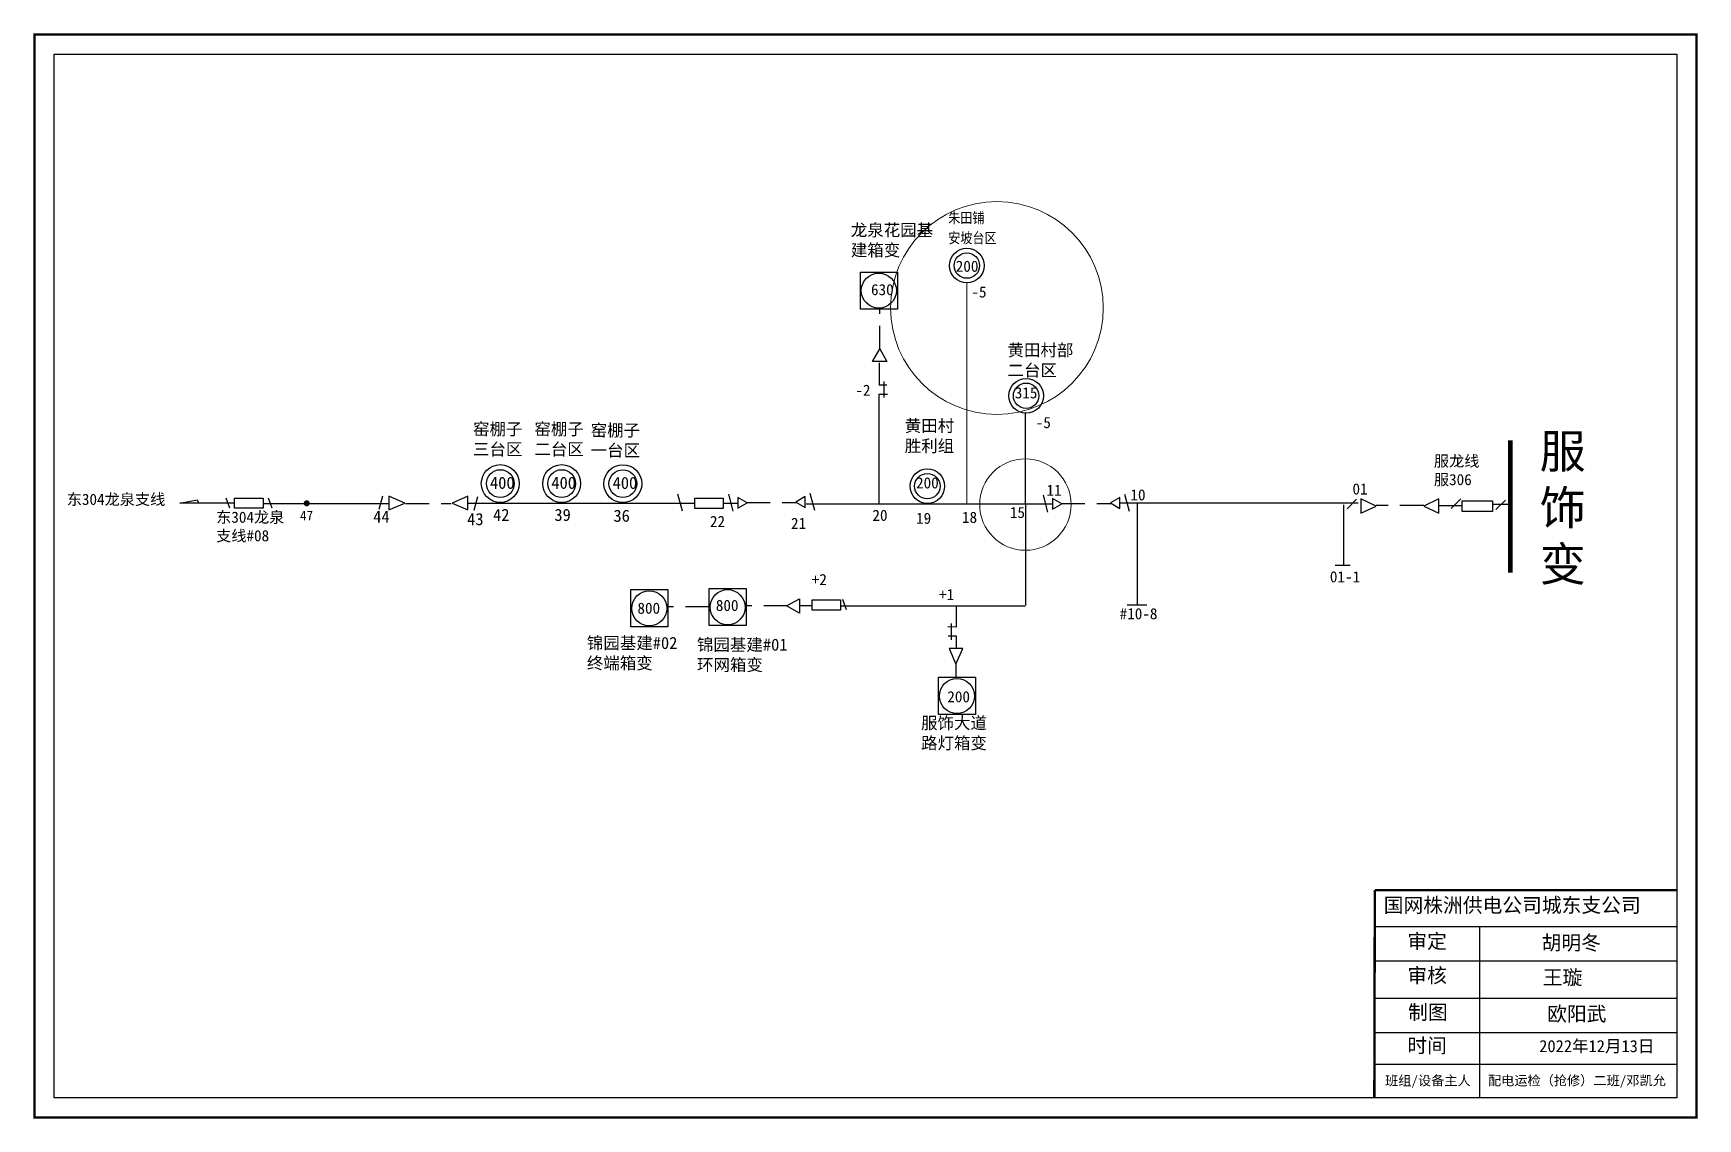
# Model space of a CAD drawing. Extents: x -54 to 291, y -29 to 196.
import ezdxf

# ---------------------------------------------------------------- set-up
doc = ezdxf.new("R2010")
doc.units = 0
doc.header["$LTSCALE"] = 0.774411
doc.linetypes.add('ACAD_ISO02W100', pattern=[15, 12, -3])
doc.linetypes.add('DASHED2', pattern=[9.525, 6.35, -3.175])
doc.layers.get('0').update_dxf_attribs({"linetype": 'CONTINUOUS'})
doc.layers.add('Layer2', color=1, linetype='CONTINUOUS')
doc.layers.add('线路', color=7, linetype='CONTINUOUS')
doc.styles.add('hztxt_txtstyle_2.50_0_0', font='', dxfattribs={"height": 2.5, "bigfont": 'hztxt.shx'})
doc.styles.add('SimSun_txtstyle_2.30_0_0', font='', dxfattribs={"height": 2.3})
doc.styles.get("Standard").update_dxf_attribs({"font": '', "height": 2.5})
doc.styles.add('字体', font='KTGB2312.ttf', dxfattribs={"height": 2.5})
doc.styles.add('宋体_txtstyle_0.00_0_0', font='')
doc.styles.add('宋体_txtstyle_2.50_0_0', font='SIMSUN.TTC', dxfattribs={"height": 2.5})
doc.styles.add('宋体_txtstyle_200.00_0_0200', font='', dxfattribs={"height": 200})
doc.styles.add('宋体_txtstyle_3.00_0_0', font='', dxfattribs={"height": 3})
doc.styles.add('楷体_GB2312_txtstyle_2.50_0_0', font='KTGB2312.ttf', dxfattribs={"height": 2.5})
doc.styles.get('hztxt_txtstyle_2.50_0_0').set_extended_font_data('hztxt')
doc.styles.get('SimSun_txtstyle_2.30_0_0').set_extended_font_data('SimSun')
doc.styles.get('Standard').set_extended_font_data('SimSun')
doc.styles.get('宋体_txtstyle_0.00_0_0').set_extended_font_data('宋体')
doc.styles.get('宋体_txtstyle_200.00_0_0200').set_extended_font_data('宋体')
doc.styles.get('宋体_txtstyle_3.00_0_0').set_extended_font_data('宋体')

msp = doc.modelspace()

# ---------------------------------------------------------------- hatches: boundary and pattern name
at = {"linetype": 'Continuous'}
h = msp.add_hatch(color=7, dxfattribs=at)
h.paths.add_polyline_path([(2.65, 99.36, 0.016904), (2.6, 99.35), (2.6, 98.09, 0.034968), (2.69, 98.09, 0.965353)])
h.paths.add_polyline_path([(2.6, 99.35, 0.933782), (2.6, 98.09)])

# ---------------------------------------------------------------- linework, layer by layer
at = {"color": 7, "linetype": 'Continuous', "lineweight": 0, "ltscale": 0.890472}
for p, q in [((139.27, 144.3), (139.27, 98.64)), ((130.81, 95.21), (130.81, 95.69))]:
    msp.add_line(p, q, dxfattribs=at)
at = {"color": 0, "linetype": 'DASHED2'}
for p, q in [((121.26, 130.52), (121.26, 139)), ((23.1, 98.68), (32.57, 98.68)), ((93.65, 98.88), (103.92, 98.88)), ((158.79, 98.68), (169.06, 98.68)), ((85.96, 77.28), (77.48, 77.28)), ((102.17, 77.53), (93.7, 77.53))]:
    msp.add_line(p, q, dxfattribs=at)
at = {"color": 7}
for p, q in [((119.73, 128.02), (121.28, 130.7)), ((122.74, 128.02), (119.73, 128.02)), ((121.28, 130.7), (122.74, 128.02))]:
    msp.add_line(p, q, dxfattribs=at)
at = {"linetype": 'Continuous'}
for p, q in [((121.13, 127.76), (121.13, 123.08)), ((122.74, 123.12), (121.09, 123.12)), ((122.08, 123.92), (122.08, 120.58)), ((151.39, 98.77), (151.39, 117.48)), ((80.41, 97.11), (79.48, 100.61)), ((89.92, 100.6), (90.85, 97.1)), ((107.79, 97.22), (106.85, 100.72)), ((155.05, 100.4), (155.99, 96.9)), ((172.93, 97.02), (171.99, 100.52)), ((217.96, 97.61), (219.94, 99.59)), ((223.96, 98.15), (220.84, 99.64)), ((220.84, 99.49), (220.84, 96.67)), ((220.84, 96.67), (223.96, 98.15)), ((236.95, 99.64), (233.83, 98.15)), ((233.83, 98.15), (236.95, 96.67)), ((236.95, 96.82), (236.95, 99.64)), ((241.77, 98.17), (237.12, 98.17)), ((239.54, 97.67), (241.52, 99.64)), ((248.77, 97.43), (250.75, 99.4)), ((137.11, 73.11), (137.11, 77.61)), ((176.55, 77.69), (172.45, 77.69)), ((136.1, 70.52), (136.1, 73.86)), ((135.44, 71.32), (137.09, 71.32)), ((137.11, 68.76), (137.11, 71.31)), ((223.74, 11.21), (286.11, 11.21)), ((245.39, 11.21), (245.36, -24.25)), ((223.74, 4.11), (286.11, 4.11)), ((223.74, -3.64), (286.11, -3.64)), ((223.74, -10.74), (286.11, -10.74)), ((223.78, -17.3), (286.15, -17.3))]:
    msp.add_line(p, q, dxfattribs=at)
at = {"color": 7, "linetype": 'Continuous'}
for p, q in [((121.09, 121.29), (121.09, 98.62)), ((174.51, 98.74), (174.51, 77.75)), ((217.21, 98.39), (217.21, 85.86)), ((218.59, 85.87), (215.48, 85.87))]:
    msp.add_line(p, q, dxfattribs=at)
at = {"color": 0, "linetype": 'Continuous'}
for p, q in [((18.36, 100.22), (17.6, 97.41)), ((37.29, 97.32), (38.05, 100.13)), ((-23.58, 98.75), (-20.05, 99.42)), ((-12.28, 98.76), (-23.52, 98.76)), ((-20.05, 99.42), (-19.75, 98.81)), ((-13.23, 97.72), (-13.99, 99.81)), ((-6.36, 98.7), (19.53, 98.7)), ((-4.49, 97.72), (-5.25, 99.81)), ((36.01, 98.78), (83.06, 98.78)), ((88.91, 98.75), (91.79, 98.75)), ((105.99, 98.64), (157.03, 98.64)), ((151.39, 98.46), (151.39, 77.6)), ((220.28, 98.78), (170.95, 98.78)), ((107.31, 77.54), (104.63, 77.54)), ((113.1, 77.52), (151.35, 77.52)), ((114.37, 76.72), (113.61, 78.81))]:
    msp.add_line(p, q, dxfattribs=at)
at = {"color": 7, "linetype": 'DASHED2'}
msp.add_line((233.83, 98.24), (224.02, 98.24), dxfattribs=at)
at = {"linetype": 'ACAD_ISO02W100'}
msp.add_line((248.16, 98.52), (251.25, 98.51), dxfattribs=at)
at = {"color": 0}
for p, q in [((101.96, 77.53), (104.64, 78.99)), ((104.64, 75.97), (101.96, 77.53)), ((104.64, 78.99), (104.64, 75.97))]:
    msp.add_line(p, q, dxfattribs=at)
at = {"linetype": 'DASHED2'}
msp.add_line((136.99, 65.37), (136.99, 62.8), dxfattribs=at)
at = {"linetype": 'Continuous', "const_width": 0.5}
msp.add_lwpolyline([(-53.69, 195.67), (290.29, 195.67), (290.29, -28.3), (-53.69, -28.3)], close=True, dxfattribs=at)
at = {"linetype": 'Continuous'}
for points in [[(-49.64, 191.62), (286.24, 191.62), (286.24, -24.25), (-49.64, -24.25)], [(248.06, 97.04), (241.81, 97.04), (241.81, 99.26), (248.06, 99.26)]]:
    msp.add_lwpolyline(points, close=True, dxfattribs=at)
at = {"color": 0}
for points in [[(117.26, 146.5), (124.93, 146.5), (124.93, 138.89), (117.26, 138.89)], [(69.75, 73.19), (69.75, 80.87), (77.36, 80.87), (77.36, 73.19)], [(85.97, 73.44), (85.97, 81.12), (93.58, 81.12), (93.58, 73.44)], [(133.43, 55.07), (133.43, 62.75), (141.05, 62.75), (141.05, 55.07)]]:
    msp.add_lwpolyline(points, close=True, dxfattribs=at)
at = {"linetype": 'Continuous'}
for points, const_width in [([(251.74, 84.35), (251.74, 111.75)], 1), ([(223.71, 18.72), (223.61, -24.25)], 0.5), ([(223.74, 18.72), (286.11, 18.72)], 0.5)]:
    msp.add_lwpolyline(points, dxfattribs=dict(at, const_width=const_width))
at = {"color": 0, "linetype": 'Continuous'}
for points in [[(19.68, 100.2), (19.68, 97.36), (22.93, 98.78), (19.68, 100.2)], [(35.98, 97.34), (35.98, 100.18), (32.73, 98.76), (35.98, 97.34)]]:
    msp.add_lwpolyline(points, dxfattribs=at)
for points in [[(93.82, 98.82), (91.88, 99.94), (91.88, 97.7)], [(103.88, 98.99), (105.82, 97.87), (105.82, 100.11)], [(169.02, 98.79), (170.96, 97.67), (170.96, 99.91)], [(-12.28, 97.72), (-12.28, 99.81), (-6.39, 99.81), (-6.39, 97.72)], [(82.98, 97.68), (82.98, 99.77), (88.87, 99.77), (88.87, 97.68)], [(158.96, 98.62), (157.02, 99.74), (157.02, 97.5)], [(107.25, 76.64), (107.25, 78.73), (113.14, 78.73), (113.14, 76.64)]]:
    msp.add_lwpolyline(points, close=True, dxfattribs=at)
at = {"linetype": 'Continuous'}
msp.add_lwpolyline([(138.44, 68.7), (135.6, 68.7), (137.02, 65.45), (138.44, 68.7)], dxfattribs=at)
at = {"color": 20, "linetype": 'Continuous', "lineweight": 0, "ltscale": 1.96357, "true_color": 0xef4810}
msp.add_circle((145.5, 139.12), 22, dxfattribs=at)
at = {"color": 0, "linetype": 'Continuous'}
for centre, radius in [((139.27, 147.88), 3.58), ((139.27, 147.88), 2.63), ((151.54, 120.96), 3.58), ((151.54, 120.96), 2.63), ((131.1, 102.27), 3.58), ((131.1, 102.27), 2.63)]:
    msp.add_circle(centre, radius, dxfattribs=at)
at = {"color": 0}
for centre in [(121.06, 142.72), (73.54, 76.99), (89.75, 77.24), (137.22, 58.87)]:
    msp.add_circle(centre, 3.63, dxfattribs=at)
at = {"color": 12, "linetype": 'Continuous', "lineweight": 0, "ltscale": 1.327391, "true_color": 0xc00000}
msp.add_circle((151.39, 98.46), 9.46, dxfattribs=at)
at = {"layer": 'Layer2', "color": 7, "linetype": 'ACAD_ISO02W100'}
for p, q in [((121.07, 121.3), (122.83, 121.29)), ((137.12, 73.14), (135.35, 73.15))]:
    msp.add_line(p, q, dxfattribs=at)
at = {"layer": 'Layer2', "color": 0, "linetype": 'Continuous'}
for centre, radius in [((42.71, 102.8), 3.92), ((42.71, 102.8), 2.87), ((55.41, 102.8), 3.92), ((55.41, 102.8), 2.87), ((68.08, 102.78), 3.92), ((68.08, 102.78), 2.87)]:
    msp.add_circle(centre, radius, dxfattribs=at)

# ---------------------------------------------------------------- texts
at = {"color": 0}
for s, p in [('44', (16.41, 94.7)), ('43', (35.86, 94.2)), ('42', (41.22, 95.08)), ('39', (53.91, 95.08)), ('36', (66.13, 94.9))]:
    msp.add_text(s, height=2.5, dxfattribs=at).set_placement(p)
at = {"color": 0, "char_height": 2.5, "attachment_point": 1, "style": '字体'}
for s, insert, width in [('{\\fSimSun|b0|i0|c134|p2;龙泉花园基建箱变}', (115.26, 156.49), 17.1083), ('{\\fSimSun|b0|i0|c134|p2;窑棚子三台区}', (37.07, 115.33), 12.4039), ('{\\fSimSun|b0|i0|c134|p2;窑棚子二台区}', (49.77, 115.33), 12.4039), ('{\\fSimSun|b0|i0|c134|p2;窑棚子一台区}', (61.41, 115.08), 12.4767), ('{\\fSimSun|b0|i0|c134|p2;黄田村胜利组}', (126.42, 116.01), 13.3473)]:
    msp.add_mtext(s, dxfattribs=dict(at, insert=insert, width=width))
at = {"color": 7, "attachment_point": 1}
for s, insert, char_height, width, style in [('200', (136.98, 148.9), 2.3, 8.2537, 'SimSun_txtstyle_2.30_0_0'), ('黄田村部^M^J二台区', (147.69, 131.65), 2.5, 15.3933, '楷体_GB2312_txtstyle_2.50_0_0')]:
    msp.add_mtext(s, dxfattribs=dict(at, insert=insert, char_height=char_height, width=width, style=style))
at = {"color": 0, "attachment_point": 1}
for s, insert, char_height, width in [('630', (119.44, 144.06), 2.3, 4.8377), ('315', (149.19, 122.72), 2.3, 8.2537), ('400', (40.58, 104.21), 2.5, 4.6346), ('400', (53.28, 104.21), 2.5, 4.6346), ('400', (65.96, 104.19), 2.5, 4.6346), ('200', (128.76, 104.1), 2.3, 4.8377), ('800', (71.1, 78.18), 2.3, 4.8377), ('800', (87.32, 78.76), 2.3, 4.8377), ('200', (135.23, 59.87), 2.3, 4.8377)]:
    msp.add_mtext(s, dxfattribs=dict(at, insert=insert, char_height=char_height, width=width))
at = {"insert": (140.22, 143.59), "char_height": 2.3, "attachment_point": 1, "style": 'SimSun_txtstyle_2.30_0_0'}
msp.add_mtext('-5', dxfattribs=at)
at = {"char_height": 2.3, "attachment_point": 1}
for s, insert, width in [('-2', (116.2, 123.26), 4.8377), ('10', (173.13, 101.62), 4.8377), ('东304龙泉支线#08', (-16.09, 97), 15.2333), ('{\\H0.8696x;47}', (1.26, 97.17), 21.3285), ('20', (119.73, 97.39), 4.8377), ('19', (128.77, 96.78), 4.8377), ('22', (86.11, 96.12), 4.8377), ('21', (102.88, 95.72), 4.8377)]:
    msp.add_mtext(s, dxfattribs=dict(at, insert=insert, width=width))
for s, insert in [('-5', (153.54, 116.58)), ('+2', (107.18, 84.11)), ('+1', (133.53, 81))]:
    msp.add_mtext(s, dxfattribs=dict(at, insert=insert))
at = {"linetype": 'Continuous', "attachment_point": 1}
for s, insert, char_height, width, style in [('服饰变', (257.82, 113), 7, 12.1685, '宋体_txtstyle_0.00_0_0'), ('服龙线服306', (235.94, 108.61), 2.3, 11.7159, '宋体_txtstyle_0.00_0_0'), ('01', (219.09, 102.84), 2.3, 21.1805, '宋体_txtstyle_0.00_0_0'), ('01-1', (214.41, 84.68), 2.3, 21.1805, '宋体_txtstyle_0.00_0_0'), ('#10-8', (170.9, 77.04), 2.3, 21.1805, '宋体_txtstyle_0.00_0_0'), ('国网株洲供电公司城东支公司', (225.55, 17.11), 3, 82.0179, '宋体_txtstyle_3.00_0_0'), ('审定', (230.44, 9.66), 3, 23.4615, '宋体_txtstyle_0.00_0_0'), ('胡明冬', (258.23, 9.35), 3, 23.4615, '宋体_txtstyle_3.00_0_0'), ('审核', (230.44, 2.59), 3, 23.4615, '宋体_txtstyle_0.00_0_0'), ('{\\fSimSun|b0|i0|c134|p2;王璇}', (258.47, 2.18), 3, 33.0539, '宋体_txtstyle_0.00_0_0'), ('制图', (230.6, -5.03), 3, 23.4615, '宋体_txtstyle_0.00_0_0'), ('欧阳武', (259.38, -5.35), 3, 40.7, '宋体_txtstyle_3.00_0_0'), ('时间', (230.44, -11.91), 3, 23.4615, '宋体_txtstyle_0.00_0_0'), ('2022年12月13日', (257.73, -12.28), 2.5, 25.8755, '宋体_txtstyle_2.50_0_0')]:
    msp.add_mtext(s, dxfattribs=dict(at, insert=insert, char_height=char_height, width=width, style=style))
at = {"color": 12, "true_color": 0xc00000, "insert": (-47.01, 100.69), "char_height": 2.3, "width": 25.7333, "attachment_point": 1}
msp.add_mtext('东304龙泉支线', dxfattribs=at)
at = {"attachment_point": 1}
for s, insert, char_height, width, style in [('11', (155.76, 102.57), 2.3, 4.8377, 'SimSun_txtstyle_2.30_0_0'), ('18', (138.27, 96.98), 2.3, 4.8377, 'SimSun_txtstyle_2.30_0_0'), ('15', (148.18, 97.98), 2.3, 4.8377, 'SimSun_txtstyle_2.30_0_0'), ('{\\fSimSun|b0|i0|c134|p2;锦园基建#02终端箱变}', (60.63, 71.09), 2.5, 21.1915, '字体'), ('{\\fSimSun|b0|i0|c134|p2;锦园基建#01环网箱变}', (83.42, 70.74), 2.5, 19.8189, '字体'), ('服饰大道路灯箱变', (129.8, 54.55), 2.5, 16.4292, '字体')]:
    msp.add_mtext(s, dxfattribs=dict(at, insert=insert, char_height=char_height, width=width, style=style))
at = {"color": 7, "linetype": 'Continuous', "lineweight": 0, "ltscale": 0.941576, "char_height": 2, "attachment_point": 1, "style": '宋体_txtstyle_200.00_0_0200'}
for s, insert in [('班组/设备主人', (225.83, -19.67)), ('配电运检（抢修）二班/邓凯允', (247.12, -19.65))]:
    msp.add_mtext(s, dxfattribs=dict(at, insert=insert))
at = {"layer": '线路', "color": 7, "linetype": 'Continuous', "lineweight": 0, "ltscale": 24.618618, "insert": (135.42, 152.26), "char_height": 2.5, "attachment_point": 7, "style": 'hztxt_txtstyle_2.50_0_0'}
msp.add_mtext('朱田铺^M^J安坡台区', dxfattribs=at)

doc.saveas('drawing.dxf')
